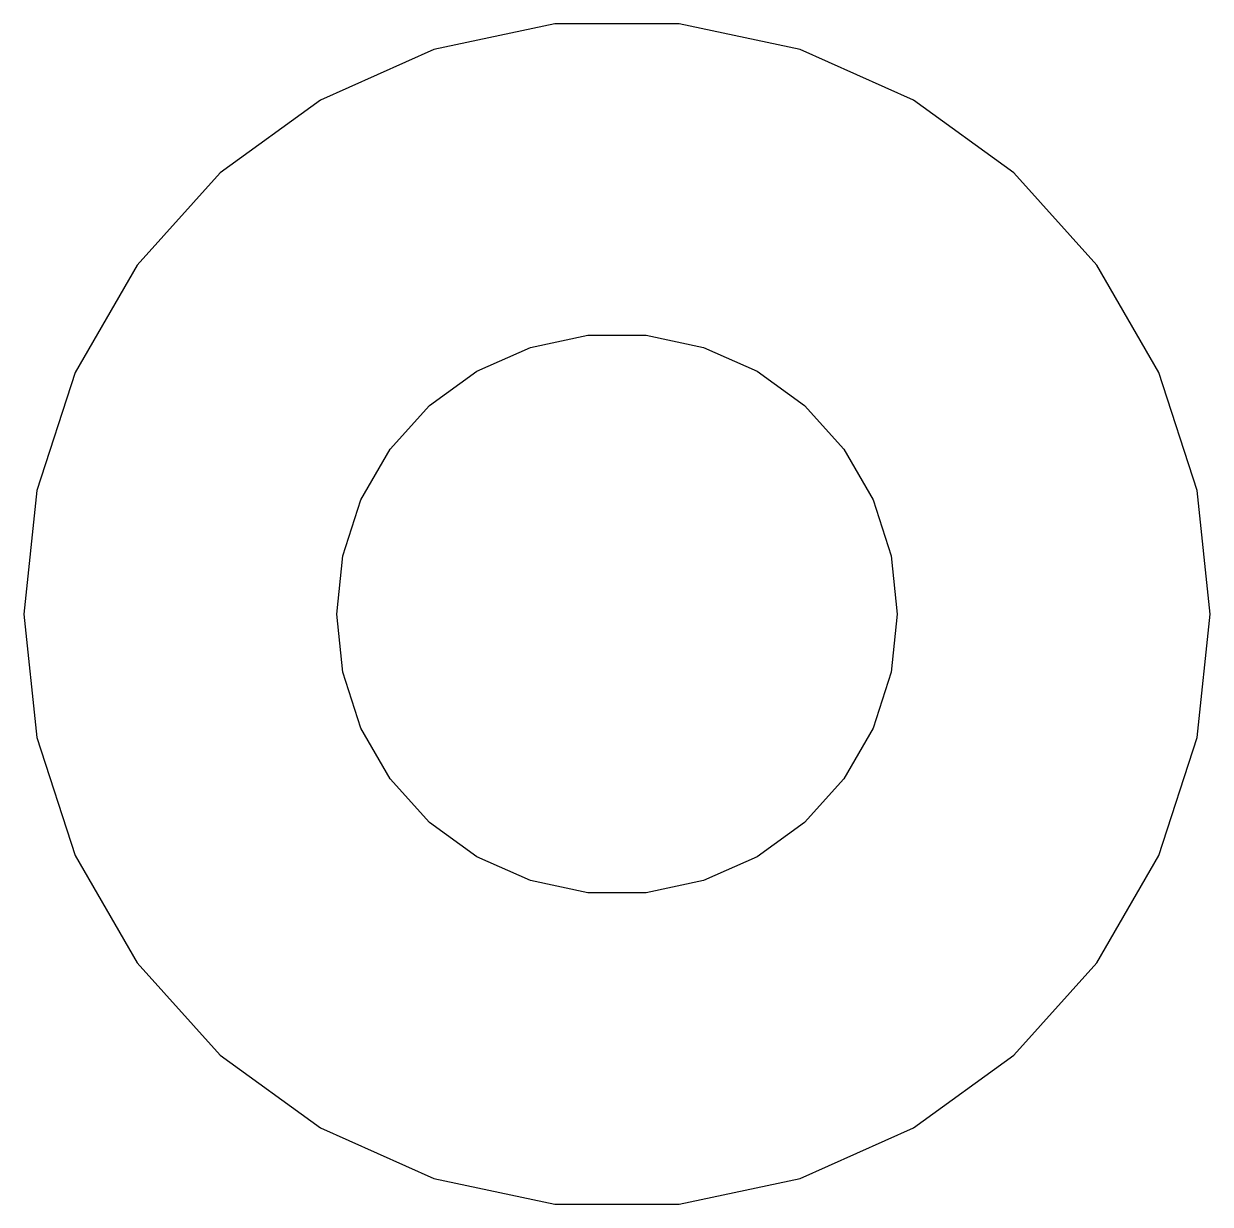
# Model space of a CAD drawing. Header units: metres. Extents: x -4.08 to 4.08, y -4.05 to 4.05.
import ezdxf

# ---------------------------------------------------------------- set-up
doc = ezdxf.new("R2010")
doc.units = ezdxf.units.M

msp = doc.modelspace()

# ---------------------------------------------------------------- linework, layer by layer
for p, q in [((-0.425953, 4.05268), (-1.25924, 3.87556)), ((0.425953, 4.05268), (-0.425953, 4.05268)), ((1.25924, 3.87556), (0.425953, 4.05268)), ((-1.25924, 3.87556), (-2.0375, 3.52905)), ((2.0375, 3.52905), (1.25924, 3.87556)), ((-2.0375, 3.52905), (-2.72671, 3.02831)), ((2.72671, 3.02831), (2.0375, 3.52905)), ((-2.72671, 3.02831), (-3.29674, 2.39522)), ((3.29674, 2.39522), (2.72671, 3.02831)), ((-3.29674, 2.39522), (-3.7227, 1.65745)), ((3.7227, 1.65745), (3.29674, 2.39522)), ((-0.594857, 1.83078), (-0.201217, 1.91445)), ((-0.201217, 1.91445), (0.201217, 1.91445)), ((0.201217, 1.91445), (0.594857, 1.83078)), ((-0.9625, 1.6671), (-0.594857, 1.83078)), ((0.594857, 1.83078), (0.9625, 1.6671)), ((-3.7227, 1.65745), (-3.98595, 0.847239)), ((-1.28808, 1.43055), (-0.9625, 1.6671)), ((0.9625, 1.6671), (1.28808, 1.43055)), ((3.98595, 0.847239), (3.7227, 1.65745)), ((-1.55736, 1.13149), (-1.28808, 1.43055)), ((1.28808, 1.43055), (1.55736, 1.13149)), ((-1.75857, 0.782968), (-1.55736, 1.13149)), ((1.55736, 1.13149), (1.75857, 0.782968)), ((-3.98595, 0.847239), (-4.075, 0)), ((4.075, 0), (3.98595, 0.847239)), ((-1.88293, 0.400229), (-1.75857, 0.782968)), ((1.75857, 0.782968), (1.88293, 0.400229)), ((-1.925, 0), (-1.88293, 0.400229)), ((1.88293, 0.400229), (1.925, 0)), ((-4.075, 0), (-3.98595, -0.847239)), ((-1.88293, -0.400229), (-1.925, 0)), ((1.925, 0), (1.88293, -0.400229)), ((3.98595, -0.847239), (4.075, 0)), ((-1.75857, -0.782968), (-1.88293, -0.400229)), ((1.88293, -0.400229), (1.75857, -0.782968)), ((-1.55736, -1.13149), (-1.75857, -0.782968)), ((1.75857, -0.782968), (1.55736, -1.13149)), ((-3.98595, -0.847239), (-3.7227, -1.65745)), ((3.7227, -1.65745), (3.98595, -0.847239)), ((-1.28808, -1.43055), (-1.55736, -1.13149)), ((1.55736, -1.13149), (1.28808, -1.43055)), ((-0.9625, -1.6671), (-1.28808, -1.43055)), ((1.28808, -1.43055), (0.9625, -1.6671)), ((-3.7227, -1.65745), (-3.29674, -2.39522)), ((-0.594857, -1.83078), (-0.9625, -1.6671)), ((0.9625, -1.6671), (0.594857, -1.83078)), ((3.29674, -2.39522), (3.7227, -1.65745)), ((-0.201217, -1.91445), (-0.594857, -1.83078)), ((0.594857, -1.83078), (0.201217, -1.91445)), ((0.201217, -1.91445), (-0.201217, -1.91445)), ((-3.29674, -2.39522), (-2.72671, -3.02831)), ((2.72671, -3.02831), (3.29674, -2.39522)), ((-2.72671, -3.02831), (-2.0375, -3.52905)), ((2.0375, -3.52905), (2.72671, -3.02831)), ((-2.0375, -3.52905), (-1.25924, -3.87556)), ((1.25924, -3.87556), (2.0375, -3.52905)), ((-1.25924, -3.87556), (-0.425953, -4.05268)), ((0.425953, -4.05268), (1.25924, -3.87556)), ((-0.425953, -4.05268), (0.425953, -4.05268))]:
    msp.add_line(p, q)

doc.saveas('drawing.dxf')
